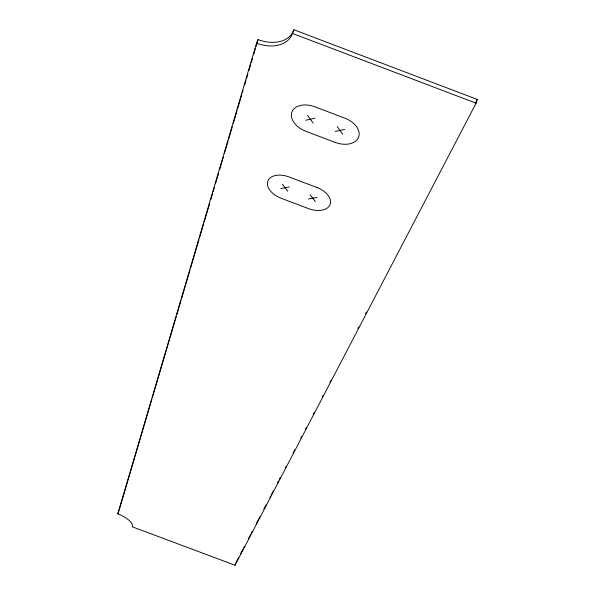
<?xml version="1.0" encoding="UTF-8"?>
<svg xmlns="http://www.w3.org/2000/svg" width="595" height="595" viewBox="0 0 595 595"><rect width="100%" height="100%" fill="white"/><g stroke="black" fill="none" stroke-linecap="round" stroke-linejoin="round"><path stroke-width="0.89" d="M117.78 513.887L256.534 43.182L258.051 39.575A31.788 22.275 25.1 0 0 293.893 29.75L477.22 99.41L476.082 103.188L235.055 565.25L132.365 526.828A17.709 6.932 21.3 0 0 117.78 513.887L118.799 511.321M119.06 510.428L151.904 399.171M152.432 397.393L176.336 316.391M176.864 314.614L181.066 300.371M181.594 298.593L185.276 286.128M185.796 284.351L189.998 270.108M190.526 268.33L198.938 239.845M199.459 238.067L203.661 223.824M204.189 222.047L209.708 203.349M210.756 199.794L212.601 193.561M213.122 191.783L214.438 187.328M215.487 183.766L218.64 173.085M219.689 169.53L223.37 157.065M224.419 153.51L228.101 141.045M228.629 139.267L232.303 126.802M233.352 123.247L237.033 110.782M237.561 109.004L241.763 94.761M242.291 92.984L243.08 90.314M244.657 84.973L245.966 80.518M246.494 78.741L247.803 74.286M248.859 70.731L250.696 64.498M251.224 62.72L252.533 58.265M253.589 54.71L255.426 48.478M255.954 46.693L258.051 39.575M235.055 565.25L235.65 563.524M256.534 43.182A31.847 22.246 25 0 0 292.413 33.409L293.893 29.75M235.94 562.662L238.521 557.716M240.663 553.595L242.812 549.475M243.667 547.824L244.53 546.18M248.39 538.758L250.54 534.637M251.395 532.986L252.258 531.342M256.118 523.92L259.985 516.505M263.845 509.082L265.995 504.962M269.862 497.546L270.718 495.895M271.573 494.244L273.291 490.949M277.59 482.709L278.445 481.058M279.308 479.406L280.163 477.763M285.317 467.871L286.173 466.22M293.045 453.033L294.763 449.738M300.772 438.195L301.628 436.544M305.495 429.129L306.351 427.478M313.223 414.291L314.078 412.64M322.237 396.984L323.092 395.333M329.965 382.146L330.82 380.495M357.87 328.566L358.726 326.915M365.598 313.729L366.453 312.078M475.502 102.712L477.22 99.41M305.756 120.25L314.971 118.16M335.305 131.45L344.654 129.42M280.84 188.563L289.334 186.912M308.441 198.998L317.046 197.399M292.413 33.409L476.082 103.188M282.402 184.286L287.742 191.174M310.121 194.773L315.335 201.608M307.541 115.348L313.149 123.046M337.239 126.601L342.69 134.254M335.163 142.391L305.889 131.302A19.806 13.045 21.2 0 1 291.885 112.038A19.806 13.045 21.2 0 1 314.919 106.825L344.892 118.189A19.799 13.038 19.9 0 1 358.532 137.311A19.799 13.038 19.9 0 1 335.163 142.391M317.016 187.537L289.051 176.953A18.49 11.364 21 0 0 267.824 181.073A18.49 11.364 21 0 0 281.19 198.284L308.545 208.629A18.482 11.357 20 0 0 330.061 204.621A18.482 11.357 20 0 0 317.016 187.537"/></g></svg>
